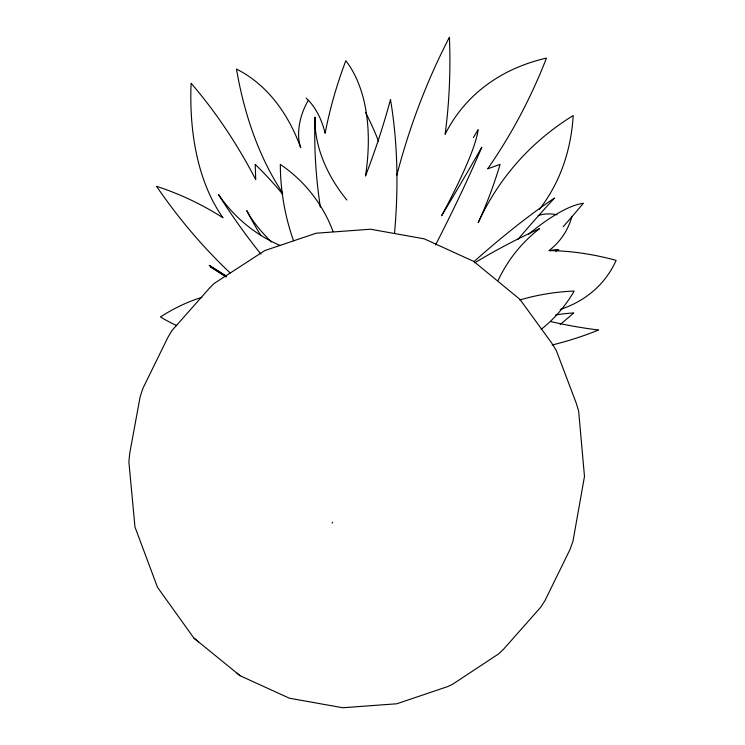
<?xml version="1.0" encoding="UTF-8"?>
<svg xmlns="http://www.w3.org/2000/svg" width="745" height="745" viewBox="0 0 745 745"><rect width="100%" height="100%" fill="white"/><g stroke="black" fill="none" stroke-linecap="round" stroke-linejoin="round"><path stroke-width="1.12" d="M571.992 216.423L570.931 219.85A126.287 89.251 39.3 0 1 548.981 250.59A267.157 188.82 39.3 0 1 616.124 260.378A173.79 122.832 39.3 0 1 560.203 309.482M332.074 522.999L332.661 522.338M549.95 250.758A126.287 34.093 -51.8 0 1 557.269 249.659L558.834 249.771M193.924 638.12L240.132 675.734L289.321 698.186L342.765 707.75L396.834 703.774L447.829 686.536L452.42 684.385L498.526 653.961L503.518 649.277L540.674 607.277L545.07 600.414L569.934 549.642L572.961 541.27L584.48 476.428L578.651 411.1L576.136 402.887L556.31 350.541L552.436 344.088L520.01 299.434L473.764 261.43L424.278 238.847L370.507 229.218L316.122 233.222L264.82 250.562L214.038 283.528L209.224 288.427L171.955 330.556L167.793 337.578L142.882 388.443L140.125 396.908L129.807 452.783L128.876 461.798L134.975 527.032L157.53 587.358L193.924 638.12L198.561 641.929M237.04 673.182L240.132 675.734M306.195 98.135L308.356 100.258A126.287 74.444 -67.7 0 1 325.127 133.29A267.157 157.502 -67.7 0 1 345.829 60.736A173.79 102.456 -67.7 0 1 365.478 176.016A456.48 269.103 -67.7 0 0 390.482 99.56A465.793 274.598 -67.7 0 1 394.505 233.474M560.184 324.42A272.745 73.634 -51.8 0 0 573.762 312.947A1024.654 276.646 -51.8 0 0 555.63 314.939M474.034 261.597A465.793 125.756 -51.8 0 1 554.494 198.002A456.48 123.242 -51.8 0 0 518.017 239.275M528.512 234.256A173.79 46.926 -51.8 0 1 583.326 203.283A267.157 72.135 -51.8 0 1 563.146 226.75M557.269 249.659A43.489 11.743 -51.8 0 1 555.975 251.456M435.546 245.003A465.793 60.038 -58.2 0 0 481.829 147.175A456.48 58.836 -58.2 0 1 441.627 215.715A173.79 22.406 -58.2 0 0 478.094 129.686A267.157 34.438 -58.2 0 0 473.373 137.592M308.356 100.258A43.489 25.637 -67.7 0 0 300.747 147.761A304.156 179.312 -67.7 0 0 236.482 69.08A483.226 284.879 -67.7 0 0 282.728 193.151M176.788 325.602A440.472 259.67 -67.7 0 1 160.454 316.942A247.75 146.057 -67.7 0 1 201.904 297.348M282.551 194.1A824.65 486.15 -67.7 0 0 255.181 164.394L255.731 179.564A1024.654 604.065 -67.7 0 0 191.102 83.272A272.745 160.79 -67.7 0 0 222.997 217.801A829.911 489.26 -67.7 0 0 156.534 186.315A1224.137 721.663 -67.7 0 0 230.168 272.94M271.394 242.023A127.153 33.609 33.8 0 1 246.8 210.639A652.145 172.346 33.8 0 0 260.778 235.392M346.881 200.033A127.153 89.866 39.3 0 1 315.051 117.142A652.145 460.913 39.3 0 0 320.341 207.203M539.454 209.27A304.156 214.97 39.3 0 0 573.194 115.54A483.226 341.527 39.3 0 0 478.216 222.662A824.65 582.832 39.3 0 0 500.1 164.338L487.668 168.854A1024.654 724.196 39.3 0 0 546.457 58.101A272.745 192.769 39.3 0 0 445.1 134.37A829.911 586.557 39.3 0 0 449.403 37.25A1224.137 865.187 39.3 0 0 396.806 175.261M552.092 345.019A532.722 376.514 39.3 0 0 598.542 330.016A456.48 322.632 39.3 0 1 550.825 321.589M365.413 112.346A247.75 175.103 39.3 0 1 378.507 141.261M538.011 215.65A43.489 30.741 39.3 0 1 557.009 214.765M225.986 276.199A440.472 3.483 31.9 0 1 209.177 265.341A247.75 1.956 31.9 0 1 225.092 275.305M260.89 254.064A612.716 586.119 59.8 0 1 218.536 194.594A139.613 133.551 59.8 0 0 280.25 245.515M293.493 240.635A225.614 215.817 59.8 0 1 280.325 164.422A134.314 128.475 59.8 0 1 333.108 231.648M541.121 329.411A134.314 133.187 -54.7 0 0 574.19 291.053A225.614 223.724 -54.7 0 0 519.628 300.03M498.126 280.418A139.613 138.44 -54.7 0 1 539.566 228.641A634.423 629.115 -54.7 0 0 474.807 262.78M210.537 266.84A127.153 1.006 31.9 0 0 226.275 276.889A652.145 5.15 31.9 0 1 210.537 266.84"/></g></svg>
